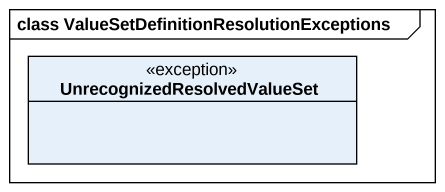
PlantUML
@startuml
mainframe class ValueSetDefinitionResolutionExceptions
hide circle
hide empty members
class UnrecognizedResolvedValueSet <<exception>>
@enduml
